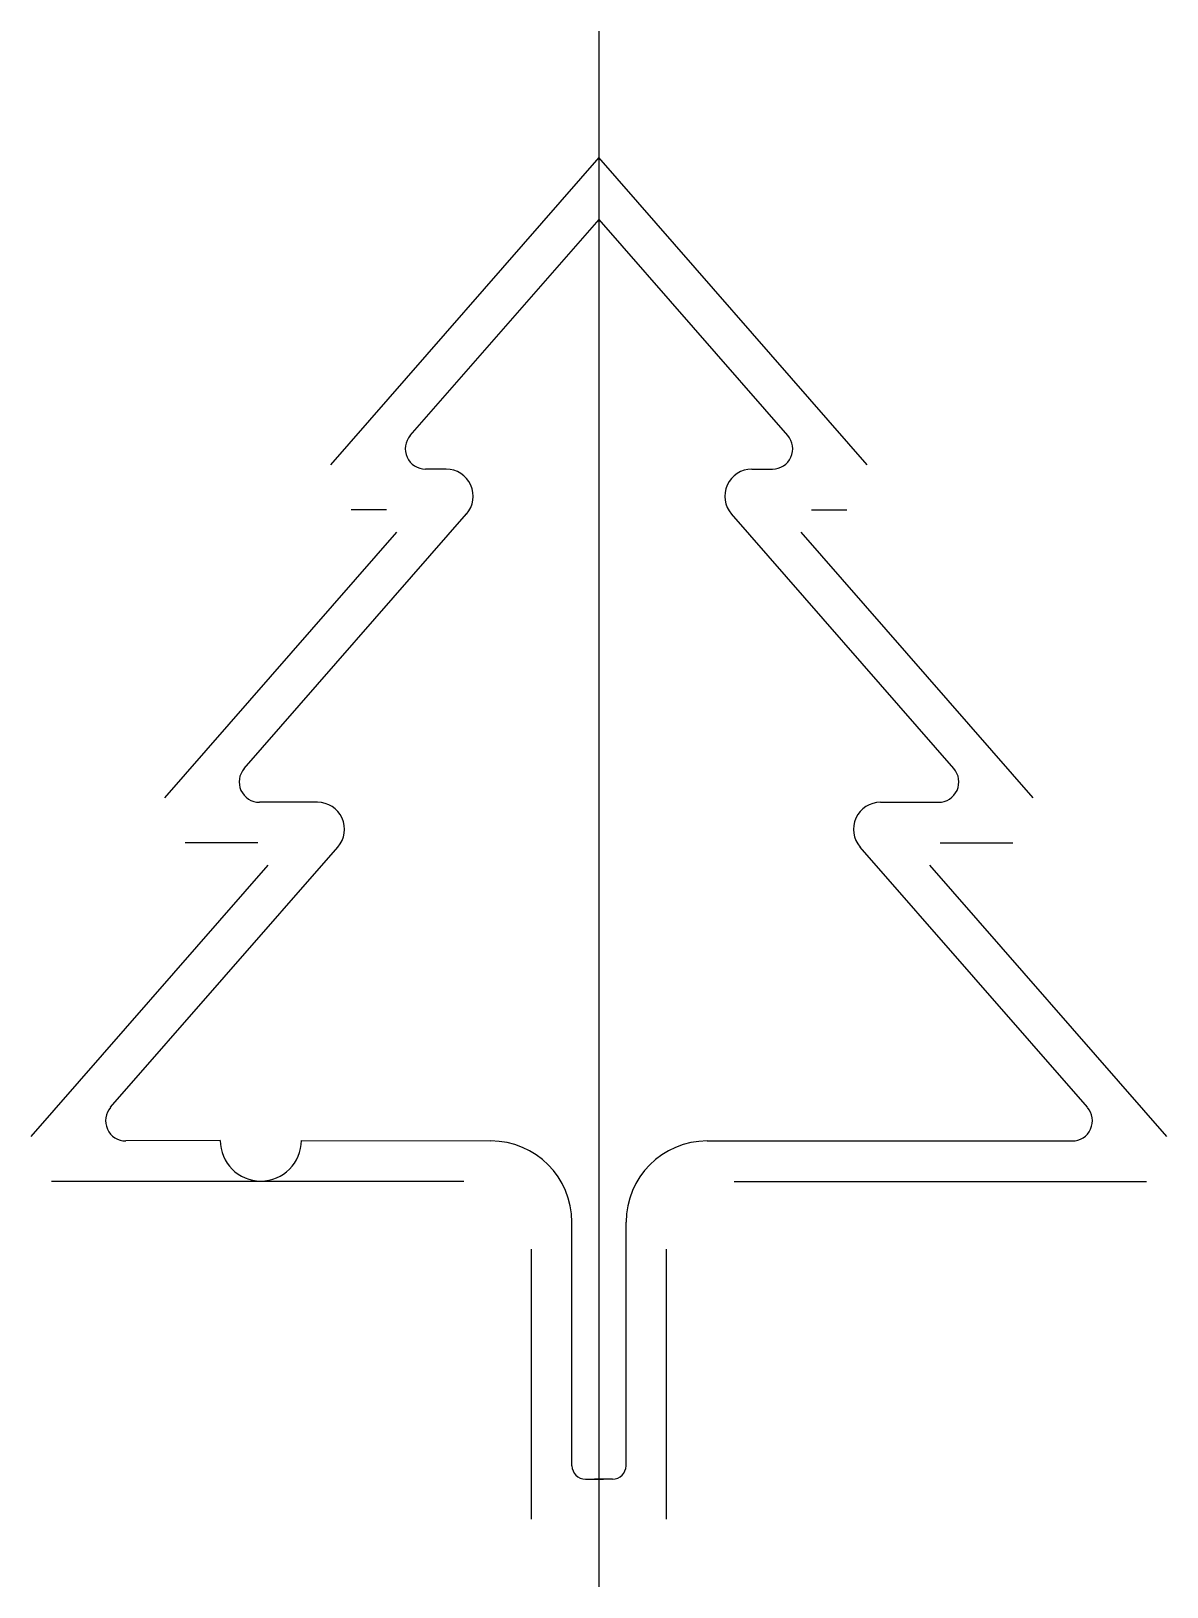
# Model space of a CAD drawing. Header units: millimetres. Extents: x -42 to 42, y -5 to 110.
import ezdxf

# ---------------------------------------------------------------- set-up
doc = ezdxf.new("R2010")
doc.units = ezdxf.units.MM
doc.layers.get('0').update_dxf_attribs({"linetype": 'CONTINUOUS'})

msp = doc.modelspace()

# ---------------------------------------------------------------- linework, layer by layer
for p, q in [((0, -5), (0, 110)), ((-19.83, 77.94), (0.01, 100.65)), ((19.83, 77.94), (-0.01, 100.65)), ((-13.95, 80.11), (0, 96.08)), ((13.95, 80.11), (0, 96.08)), ((-11.3, 77.62), (-12.82, 77.62)), ((11.3, 77.62), (12.82, 77.62)), ((-26.23, 55.49), (-9.79, 74.31)), ((-15.7, 74.62), (-18.32, 74.62)), ((26.23, 55.49), (9.79, 74.31)), ((15.7, 74.62), (18.32, 74.62)), ((-32.1, 53.32), (-14.95, 72.96)), ((32.1, 53.32), (14.95, 72.96)), ((-20.81, 53), (-25.1, 53)), ((20.81, 53), (25.1, 53)), ((-36.1, 30.45), (-19.3, 49.68)), ((-25.21, 50), (-30.6, 50)), ((36.1, 30.45), (19.3, 49.68)), ((25.21, 50), (30.6, 50)), ((-41.98, 28.28), (-24.46, 48.34)), ((41.98, 28.28), (24.46, 48.34)), ((-28, 28), (-34.97, 27.96)), ((-22, 28), (-8, 27.96)), ((8, 27.96), (34.97, 27.96)), ((-10, 24.96), (-40.47, 24.96)), ((10, 24.96), (40.47, 24.96)), ((-2, 3.96), (-2, 21.96)), ((2, 3.96), (2, 21.96)), ((-5, 0), (-5, 19.96)), ((5, 0), (5, 19.96)), ((-1, 2.96), (0.33, 2.96)), ((1, 2.96), (-0.33, 2.96))]:
    msp.add_line(p, q)
for centre, radius, start, end in [((-12.82, 79.12), 1.5, 138.8696, 270), ((12.82, 79.12), 1.5, -90, 41.1304), ((-11.3, 75.62), 2, -41.1304, 90), ((11.3, 75.62), 2, 90, 221.1304), ((-25.1, 54.5), 1.5, 138.8696, 270), ((25.1, 54.5), 1.5, -90, 41.1304), ((-20.81, 51), 2, -41.1304, 90), ((20.81, 51), 2, 90, 221.1304), ((-34.97, 29.46), 1.5, 138.8696, 270), ((34.97, 29.46), 1.5, -90, 41.1304), ((-25, 28), 3, -180, 0), ((-8, 21.96), 6, 0, 90), ((8, 21.96), 6, 90, 180), ((-1, 3.96), 1, 180, 270), ((1, 3.96), 1, -90, 0)]:
    msp.add_arc(centre, radius, start, end)

doc.saveas('drawing.dxf')
